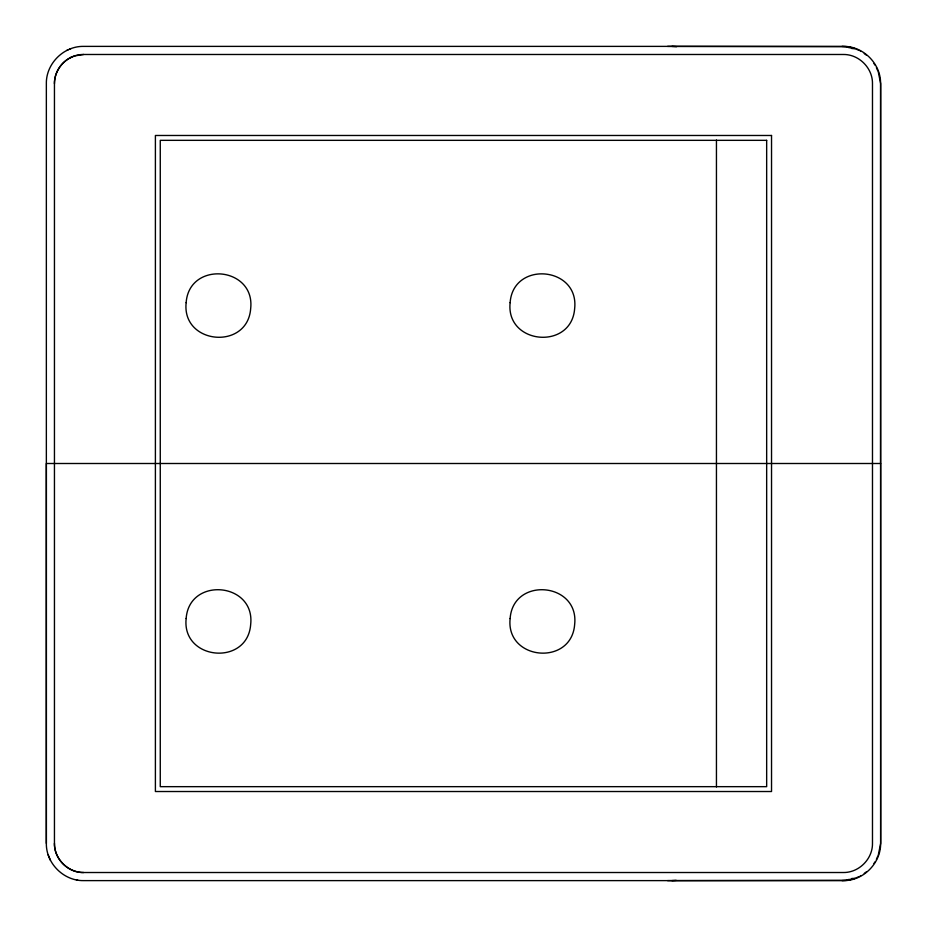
<?xml version="1.0" encoding="UTF-8"?>
<svg xmlns="http://www.w3.org/2000/svg" width="927" height="927" viewBox="0 0 927 927"><rect width="100%" height="100%" fill="white"/><g stroke="black" fill="none" stroke-linecap="round" stroke-linejoin="round"><path stroke-width="1.39" d="M880.65 463.5L880.65 843.361C880.835 863.269 863.28 880.963 843.327 880.615L83.604 880.615C63.685 880.986 45.968 863.269 46.35 843.361L46.35 463.5L880.58 463.5L880.65 83.639L878.309 72.039M70.371 57.659L74.6 55.91L83.604 54.484L843.327 54.484C858.912 54.218 872.747 68.053 872.481 83.639L872.481 843.361C872.747 858.947 858.912 872.782 843.327 872.516L83.604 872.516C68.019 872.805 54.16 858.947 54.45 843.361L54.45 83.639C54.438 72.538 61.228 61.715 71.425 57.231M54.45 83.639C54.183 68.053 68.019 54.218 83.604 54.484M877.846 856.073L876.397 859.329M878.309 854.961L880.65 843.361L880.58 83.639C880.917 63.72 863.246 46.037 843.327 46.385L83.604 46.385C63.685 46.014 45.968 63.731 46.35 83.639L46.35 843.361M874.937 861.971L873.976 863.466M866.339 871.878L864.242 873.454M860.21 875.957L860.905 875.563M855.899 877.962L858.958 876.664M846.687 880.337L854.961 878.356M66.698 50.452L68.042 49.884M69.398 49.328L70.742 48.772M667.591 880.615L846.664 880.337L842.075 880.615M671.936 880.615L676.2 880.36M848.263 47.486L854.961 48.644M851.832 48.552L854.717 48.552M851.832 878.448L854.717 878.448M848.263 879.514L851.148 879.514M842.075 46.385L846.664 46.663L667.591 46.385M671.936 46.385L676.606 46.674M83.604 872.516C68.019 872.782 54.183 858.947 54.45 843.361M846.687 46.663L851.148 47.486M76.362 879.816L77.775 880.152M855.899 49.038L858.958 50.336M860.21 51.043L860.905 51.437M864.242 53.546L866.339 55.122M873.976 63.534L874.937 65.029M876.397 67.671L877.846 70.927M48.169 854.868L50.406 860.268M716.444 140.058L716.444 786.942M186.153 302.654C181.576 344.624 247.671 350.673 250.684 308.471C255.261 266.512 189.166 260.464 186.153 302.654M186.153 618.529C181.576 660.487 247.671 666.536 250.684 624.346C255.261 582.376 189.166 576.327 186.153 618.529M510.128 302.654C505.551 344.624 571.646 350.673 574.659 308.471C579.236 266.512 513.141 260.464 510.128 302.654M510.128 618.529C505.551 660.487 571.646 666.536 574.659 624.346C579.236 582.376 513.141 576.327 510.128 618.529M771.531 135.481L155.4 135.481L155.4 791.519L771.531 791.519L771.531 135.481M766.664 140.336L160.267 140.336L160.267 786.664L766.664 786.664L766.664 140.336"/></g></svg>
